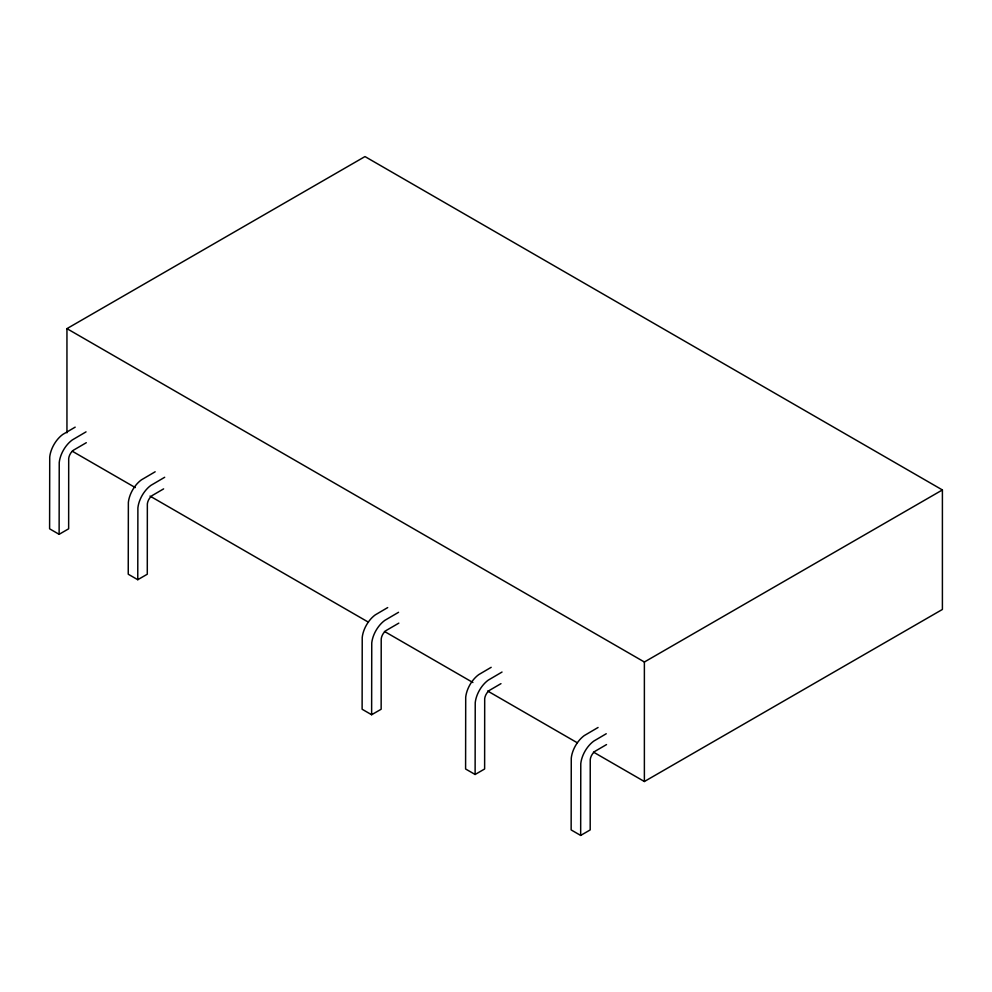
<?xml version="1.0" encoding="UTF-8"?>
<svg xmlns="http://www.w3.org/2000/svg" width="992" height="992" viewBox="0 0 992 992"><rect width="100%" height="100%" fill="white"/><g stroke="black" fill="none" stroke-linecap="round" stroke-linejoin="round"><path stroke-width="1.49" d="M66.948 432.81L66.948 328.637L364.982 156.575L942.4 489.949L942.4 609.448L644.378 781.51L593.464 752.11M75.181 427.143L62.732 434.471A21.378 12.35 -60 0 0 49.724 457.014L49.6 528.81L59.123 534.316L68.646 528.81L68.696 458.49A7.886 4.551 -60 0 1 73.495 450.17L86.304 442.705M86.031 431.867L72.255 439.964A21.378 12.35 -60 0 0 59.235 462.508L59.123 534.316M155.161 471.783L141.385 479.868A21.378 12.35 -60 0 0 128.365 502.423L128.241 574.219L137.764 579.712L147.287 574.219L147.349 503.886A7.886 4.551 -60 0 1 152.148 495.578L163.618 488.882M164.684 477.276L150.896 485.373A21.378 12.35 -60 0 0 137.888 507.916L137.764 579.712M387.698 607.575L375.249 614.891A21.378 12.35 -60 0 0 362.229 637.434L362.117 709.243L371.628 714.736L381.151 709.243L381.213 638.91A7.886 4.551 -60 0 1 386.012 630.59L398.821 623.137M398.548 612.3L384.772 620.397A21.378 12.35 -60 0 0 371.752 642.94L371.628 714.736M491.176 667.318L478.727 674.634A21.378 12.35 -60 0 0 465.707 697.178L465.595 768.986L475.118 774.479L484.629 768.986L484.691 698.653A7.886 4.551 -60 0 1 489.49 690.345L500.972 683.649M502.026 672.043L488.25 680.14A21.378 12.35 -60 0 0 475.23 702.683L475.118 774.479M66.948 328.637L644.378 662.011L942.4 489.949M598.064 727.483L584.276 735.58A21.378 12.35 -60 0 0 571.268 758.124L571.144 829.92L580.667 835.425L590.19 829.92L590.24 759.599A7.886 4.551 -60 0 1 595.039 751.279L606.521 744.583M606.248 733.745L593.799 741.074A21.378 12.35 -60 0 0 580.779 763.617L580.667 835.425M72.304 451.224L135.272 487.58M150.015 496.087L368.392 622.17M384.462 631.445L472.886 682.496M487.63 691.002L577.394 742.834M644.378 662.011L644.378 781.51"/></g></svg>
